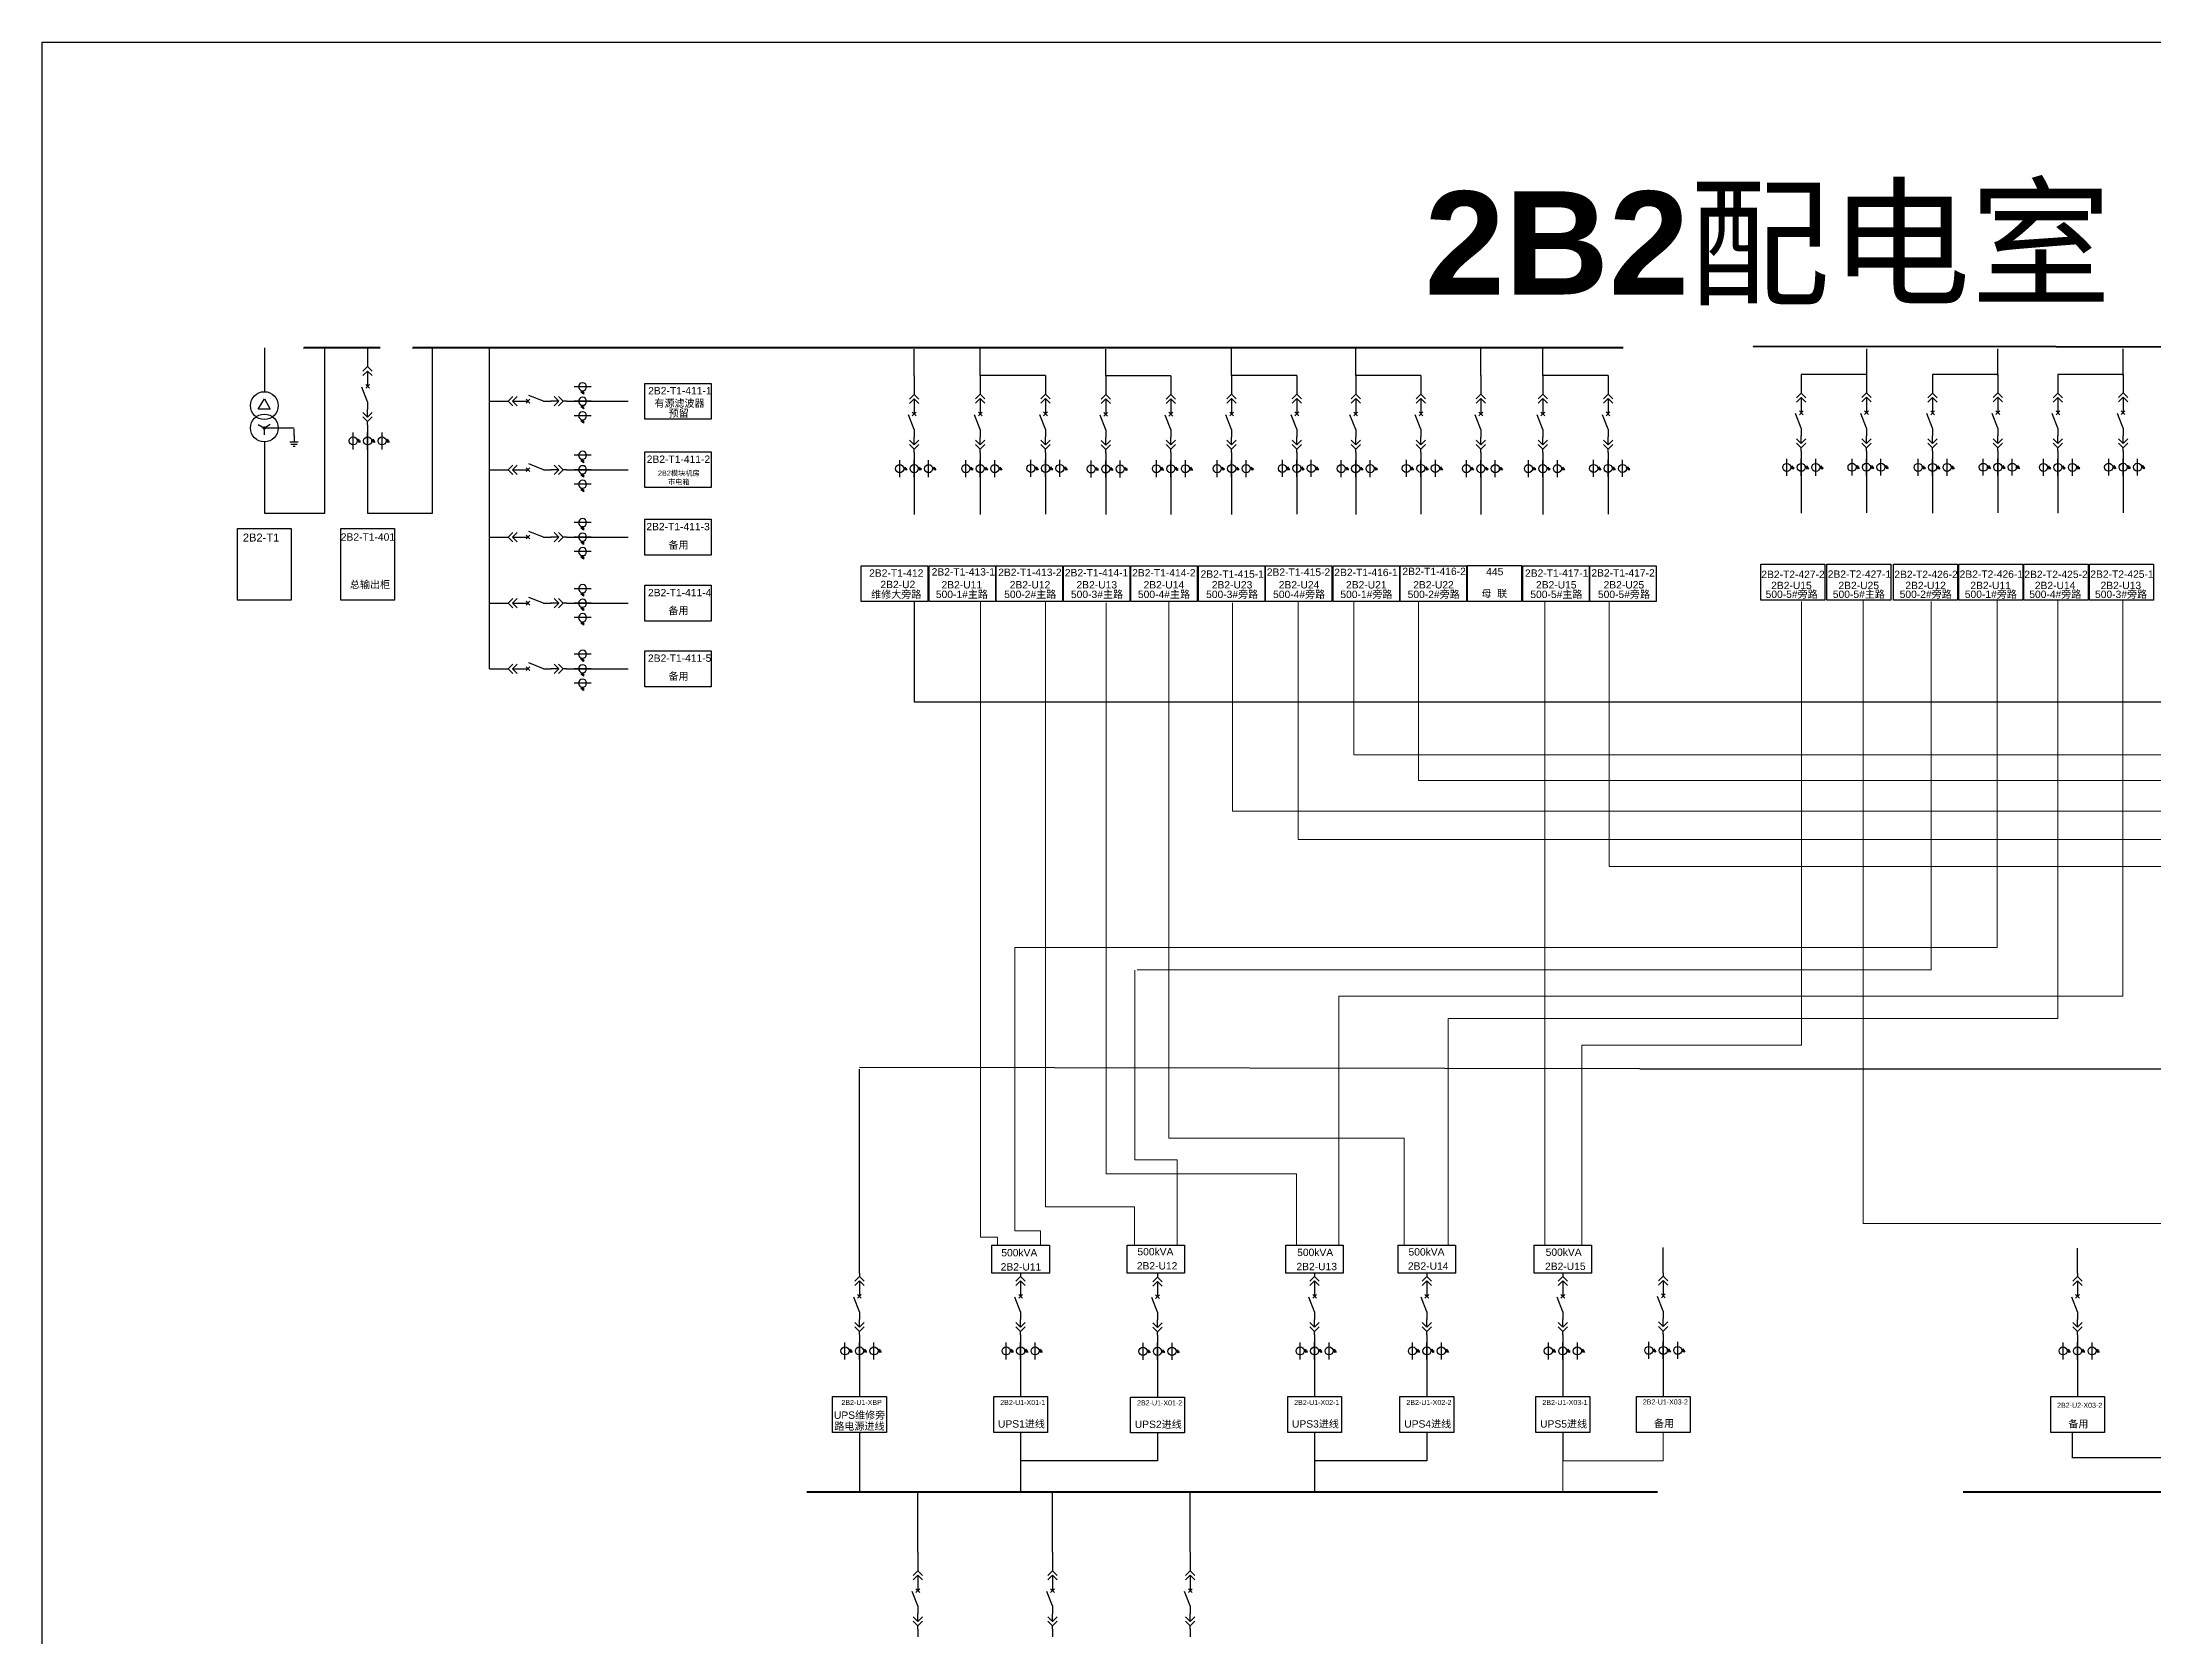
# Model space of a CAD drawing. Header units: millimetres. Extents: x 30 to 376, y 30 to 358.
# Drawn here: x 30.1 to 234.8, y 203.2 to 357.7 of the extents above; entities that cross this region are included whole.
import ezdxf
from ezdxf.enums import TextEntityAlignment as Align

# ---------------------------------------------------------------- set-up
doc = ezdxf.new("R2010")
doc.units = ezdxf.units.MM
doc.linetypes.add('CENTER', pattern=[2, 1.25, -0.25, 0.25, -0.25])
doc.linetypes.add('CONTINOUS', pattern=[0])
doc.styles.get("Standard").update_dxf_attribs({"font": 'arial.ttf'})

# ---------------------------------------------------------------- blocks, each defined once
blk = doc.blocks.new('DYDQAA05')
at = {"color": 0}
blk.add_lwpolyline([(0, 0), (0, -7)], dxfattribs=at)
blk = doc.blocks.new('DYDQAA03')
at = {"color": 0}
for points in [[(0, 0), (0, -1.5)], [(-2.12, -3.62), (0, -1.5)], [(-2.12, -5.62), (0, -3.5)], [(2.12, -3.62), (0, -1.5)], [(2.12, -5.62), (0, -3.5)], [(0, -3.5), (0, -7)]]:
    blk.add_lwpolyline(points, dxfattribs=at)
blk = doc.blocks.new('DYDQAA09')
at = {"color": 0}
blk.add_lwpolyline([(0, 0), (0, -3.5)], dxfattribs=at)
blk.add_lwpolyline([(0, 0), (0, -3.5)], dxfattribs=at)
blk.add_lwpolyline([(0, 0), (0, -3.5)], dxfattribs=at)
blk.add_lwpolyline([(0, 0), (0, -3.5)], dxfattribs=at)
blk.add_lwpolyline([(0, 0), (0, -3.5)], dxfattribs=at)
blk.add_lwpolyline([(0, 0), (0, -3.5)], dxfattribs=at)
blk.add_lwpolyline([(0, 0), (0, -3.5)], dxfattribs=at)
blk.add_lwpolyline([(0, 0), (0, -3.5)], dxfattribs=at)
blk.add_lwpolyline([(0, 0), (0, -3.5)], dxfattribs=at)
blk = doc.blocks.new('DYDQ0201')
at = {"color": 0}
for points in [[(0.86, -0.86), (-0.86, 0.86)], [(-0.86, -0.86), (0.86, 0.86)], [(0, -7), (-2.61, -0.37)]]:
    blk.add_lwpolyline(points, dxfattribs=at)
blk = doc.blocks.new('DYDQAA04')
at = {"color": 0}
for points in [[(0, -3.5), (0, 0)], [(-2.12, -1.38), (0, -3.5)], [(-2.12, -3.38), (0, -5.5)], [(2.12, -1.38), (0, -3.5)], [(2.12, -3.38), (0, -5.5)], [(0, -7), (0, -5.5)]]:
    blk.add_lwpolyline(points, dxfattribs=at)
blk = doc.blocks.new('A$C03DD39B5')
for p, q in [((417, 475), (283, 392)), ((417, 422), (283, 339)), ((350, 333), (350, 467))]:
    blk.add_line(p, q)
blk.add_lwpolyline([(700, 167), (0, 167)])
blk.add_circle((350, 167), 167)

msp = doc.modelspace()

# ---------------------------------------------------------------- linework, layer by layer
at = {"color": 0}
for p, q in [((51.65, 328.07, 12545.46), (51.65, 323.83, 7934.54)), ((57.51, 312.05, 7934.54), (57.51, 328.07, 9719.92)), ((51.06, 322.14, 7934.54), (51.65, 323.15, 7934.54)), ((51.06, 322.14, 7934.54), (51.65, 323.15, 7934.54)), ((52.23, 322.14, 7934.54), (51.06, 322.14, 7934.54)), ((51.65, 323.15, 7934.54), (52.23, 322.14, 7934.54)), ((51.06, 320.65, 7934.54), (51.65, 320.31, 7934.54)), ((51.64, 320.41, 7934.54), (51.55, 320.32, 7934.54)), ((51.68, 320.41, 7934.54), (51.55, 320.28, 7934.54)), ((51.7, 320.4, 7934.54), (51.56, 320.26, 7934.54)), ((51.61, 320.4, 7934.54), (51.56, 320.35, 7934.54)), ((51.72, 320.38, 7934.54), (51.58, 320.24, 7934.54)), ((51.73, 320.37, 7934.54), (51.59, 320.23, 7934.54)), ((51.75, 320.33, 7934.54), (51.63, 320.21, 7934.54)), ((52.23, 320.65, 7934.54), (51.65, 320.31, 7934.54)), ((51.75, 320.31, 7934.54), (51.65, 320.21, 7934.54)), ((51.65, 319.64, 7934.54), (51.65, 320.31, 7934.54)), ((54.54, 320.31, 7934.54), (51.65, 320.31, 7934.54)), ((51.65, 318.96, 7934.54), (51.65, 312.05, 7934.54)), ((54.13, 318.96, 7934.54), (54.94, 318.96, 7934.54)), ((54.23, 318.76, 7934.54), (54.84, 318.76, 7934.54)), ((54.43, 318.55, 7934.54), (54.64, 318.55, 7934.54)), ((51.65, 312.05, 7934.54), (57.51, 312.05, 7934.54))]:
    msp.add_line(p, q, dxfattribs=at)
for p, q in [((67.96, 312.05, 9719.92), (67.96, 328.07, 9719.92)), ((73.47, 296.98), (73.47, 328.07, 9719.92)), ((114.62, 325.38, 27689.88), (114.62, 327.96, 29073.16)), ((121.03, 325.39, 26998.24), (121.03, 327.97, 28381.52)), ((133.19, 325.36, 27689.88), (133.19, 327.94, 29073.16)), ((145.39, 325.39, 28384.25), (145.39, 327.97, 29767.53)), ((157.41, 325.39, 28384.25), (157.41, 327.97, 29767.53)), ((169.54, 325.39), (169.54, 327.97, 1383.28)), ((175.55, 325.39, -691.64), (175.55, 327.97, 691.64)), ((206.93, 325.41, 27689.88), (206.93, 327.99, 29073.16)), ((219.65, 325.41, 27689.88), (219.65, 327.99, 29073.16)), ((231.8, 325.41, 27689.88), (231.8, 327.99, 29073.16)), ((127.35, 325.39, 26998.24), (121.03, 325.39, 26998.24)), ((139.5, 325.36, 27689.88), (133.19, 325.36, 27689.88)), ((151.71, 325.39, 28384.25), (145.39, 325.39, 28384.25)), ((163.73, 325.39, 28384.25), (157.41, 325.39, 28384.25)), ((181.87, 325.39, -691.64), (175.55, 325.39, -691.64)), ((206.91, 325.51, 27689.88), (200.59, 325.51, 27689.88)), ((219.64, 325.51, 27689.88), (213.32, 325.51, 27689.88)), ((231.78, 325.51, 27689.88), (225.46, 325.51, 27689.88)), ((81.71, 322.91, 2201.21), (83.35, 322.91, 2201.21)), ((83.35, 322.91, 2201.21), (86.92, 322.91, 2201.21)), ((61.66, 319.83, 9719.92), (61.66, 318.19, 9719.92)), ((61.66, 318.19, 9719.92), (61.66, 312.05, 9719.92)), ((200.59, 317.27, 29891.09), (200.59, 315.63, 29891.09)), ((206.91, 317.29, 30582.73), (206.91, 315.65, 30582.73)), ((213.32, 317.27, 29891.09), (213.32, 315.63, 29891.09)), ((219.64, 317.29, 30582.73), (219.64, 315.65, 30582.73)), ((225.46, 317.27, 29891.09), (225.46, 315.63, 29891.09)), ((231.78, 317.29, 30582.73), (231.78, 315.65, 30582.73)), ((81.71, 316.27, 2201.21), (83.35, 316.27, 2201.21)), ((83.35, 316.27, 2201.21), (86.92, 316.27, 2201.21)), ((114.62, 317.15, 29891.09), (114.62, 315.51, 29891.09)), ((114.62, 315.51, 29891.09), (114.62, 311.94, 29891.09)), ((121.03, 317.15, 29199.46), (121.03, 315.51, 29199.46)), ((121.03, 315.51, 29199.46), (121.03, 311.94, 29199.46)), ((127.35, 317.16, 29891.09), (127.35, 315.52, 29891.09)), ((127.35, 315.52, 29891.09), (127.35, 311.96, 29891.09)), ((133.19, 317.12, 29891.09), (133.19, 315.48, 29891.09)), ((133.19, 315.48, 29891.09), (133.19, 311.92, 29891.09)), ((139.5, 317.14, 30582.73), (139.5, 315.5, 30582.73)), ((139.5, 315.5, 30582.73), (139.5, 311.93, 30582.73)), ((145.39, 317.15, 30585.46), (145.39, 315.51, 30585.46)), ((145.39, 315.51, 30585.46), (145.39, 311.94, 30585.46)), ((151.71, 317.16, 31277.1), (151.71, 315.52, 31277.1)), ((151.71, 315.52, 31277.1), (151.71, 311.96, 31277.1)), ((157.41, 317.15, 30585.46), (157.41, 315.51, 30585.46)), ((157.41, 315.51, 30585.46), (157.41, 311.94, 30585.46)), ((163.73, 317.16, 31277.1), (163.73, 315.52, 31277.1)), ((163.73, 315.52, 31277.1), (163.73, 311.96, 31277.1)), ((169.54, 317.15, 2201.21), (169.54, 315.51, 2201.21)), ((169.54, 315.51, 2201.21), (169.54, 311.94, 2201.21)), ((175.55, 317.15, 1509.58), (175.55, 315.51, 1509.58)), ((175.55, 315.51, 1509.58), (175.55, 311.94, 1509.58)), ((181.87, 317.16, 2201.21), (181.87, 315.52, 2201.21)), ((181.87, 315.52, 2201.21), (181.87, 311.96, 2201.21)), ((200.59, 315.63, 29891.09), (200.59, 312.06, 29891.09)), ((206.91, 315.65, 30582.73), (206.91, 312.08, 30582.73)), ((213.32, 315.63, 29891.09), (213.32, 312.06, 29891.09)), ((219.64, 315.65, 30582.73), (219.64, 312.08, 30582.73)), ((225.46, 315.63, 29891.09), (225.46, 312.06, 29891.09)), ((231.78, 315.65, 30582.73), (231.78, 312.08, 30582.73)), ((61.66, 312.05, 9719.92), (67.96, 312.05, 9719.92)), ((81.71, 309.74, 2201.21), (83.35, 309.74, 2201.21)), ((83.35, 309.74, 2201.21), (86.92, 309.74, 2201.21)), ((81.71, 303.33, 2201.21), (83.35, 303.33, 2201.21)), ((83.35, 303.33, 2201.21), (86.92, 303.33, 2201.21)), ((81.71, 296.98, 2201.21), (83.35, 296.98, 2201.21)), ((83.35, 296.98, 2201.21), (86.92, 296.98, 2201.21)), ((109.32, 231.64, 2201.21), (109.32, 230, 2201.21)), ((124.94, 231.64, 2201.21), (124.94, 230, 2201.21)), ((138.2, 231.6, 2201.21), (138.2, 229.96, 2201.21)), ((153.43, 231.64, 2201.21), (153.43, 230, 2201.21)), ((164.31, 231.64, 2201.21), (164.31, 230, 2201.21)), ((177.48, 231.64, 2201.21), (177.48, 230, 2201.21)), ((187.22, 231.68, 33819.64), (187.22, 230.04, 33819.64)), ((227.36, 231.64, 2201.21), (227.36, 230, 2201.21)), ((109.32, 230, 2201.21), (109.32, 226.44, 2201.21)), ((124.94, 230, 2201.21), (124.94, 226.44, 2201.21)), ((138.2, 229.96, 2201.21), (138.2, 226.39, 2201.21)), ((153.43, 230, 2201.21), (153.43, 226.44, 2201.21)), ((164.31, 230, 2201.21), (164.31, 226.44, 2201.21)), ((177.48, 230, 2201.21), (177.48, 226.44, 2201.21)), ((187.22, 230.04, 33819.64), (187.22, 226.48, 33819.64)), ((227.36, 230, 2201.21), (227.36, 226.44, 2201.21)), ((109.32, 222.96, 2201.21), (109.32, 217.24, 2201.21)), ((124.94, 222.96, -12358.18), (124.94, 217.19, -12358.18)), ((138.2, 222.91, 2201.21), (138.2, 220.22, 2201.21)), ((153.43, 222.96, 2201.21), (153.43, 217.24, 2201.21)), ((164.31, 222.96, 2201.21), (164.31, 220.22, 2201.21)), ((177.48, 222.96, 2201.21), (177.48, 220.22, 2201.21)), ((226.83, 222.96, 3175.52), (226.83, 220.5, 3175.52)), ((138.2, 220.22, 2201.21), (124.94, 220.22, 2201.21)), ((164.31, 220.22, 2201.21), (153.43, 220.22, 2201.21)), ((239.39, 220.49, 3175.52), (226.82, 220.49, 3175.52)), ((114.98, 211.35, -2169.71), (114.98, 217.19, -786.44)), ((128.03, 211.35, -2169.71), (128.03, 217.19, -786.44)), ((141.38, 211.35, -2169.71), (141.38, 217.19, -786.44))]:
    msp.add_line(p, q)
at = {"color": 0, "linetype": 'CENTER', "ltscale": 0.5}
msp.add_line((54.54, 319.57, 7934.54), (54.54, 320.31, 7934.54), dxfattribs=at)
at = {"lineweight": 20}
for p, q in [((114.62, 303.5, 29073.16), (114.62, 303.5, 29073.16)), ((187.22, 220.22, 2201.21), (187.22, 223, 34793.95)), ((177.48, 220.22, 2201.21), (177.48, 217.19, 17059.23)), ((177.48, 220.22, 2201.21), (187.22, 220.22, 2201.21))]:
    msp.add_line(p, q, dxfattribs=at)
at = {"color": 5, "lineweight": 30}
for p, q in [((114.62, 303.5, 29073.16), (114.62, 293.78)), ((114.62, 293.78), (302.88, 293.78)), ((184.96, 258.2), (109.32, 258.33)), ((109.32, 238.39), (109.32, 258.16)), ((184.96, 258.2), (263.21, 258.2))]:
    msp.add_line(p, q, dxfattribs=at)
at = {"color": 6, "lineweight": 20}
for p, q in [((121.04, 303.44), (121.04, 241.9)), ((127.36, 303.46), (127.36, 244.83)), ((133.23, 303.36), (133.23, 248.03)), ((139.31, 303.54), (139.31, 251.49)), ((175.75, 303.42), (175.75, 241.1)), ((206.59, 303.62), (206.59, 243.21)), ((139.31, 251.49), (162.12, 251.49)), ((162.12, 251.49), (162.12, 241.1)), ((133.23, 248.03), (151.67, 248.03)), ((151.67, 248.03), (151.67, 241.1)), ((127.36, 244.83), (135.97, 244.83)), ((135.97, 244.83), (135.97, 241.1)), ((121.04, 241.9), (122.71, 241.9)), ((122.71, 241.9), (122.71, 241.12)), ((206.59, 243.21), (237.01, 243.21))]:
    msp.add_line(p, q, dxfattribs=at)
at = {"color": 3, "lineweight": 20}
for p, q in [((145.47, 303.36), (145.47, 283.18)), ((151.85, 303.54), (151.85, 280.42)), ((157.22, 303.56), (157.22, 288.64)), ((163.51, 303.53), (163.51, 286.15)), ((181.98, 303.52), (181.98, 277.82)), ((157.22, 288.64), (294.17, 288.64)), ((163.51, 286.15), (281.71, 286.15)), ((145.47, 283.18), (267.85, 283.18)), ((151.85, 280.42), (254.04, 280.42)), ((181.98, 277.82), (241.25, 277.82))]:
    msp.add_line(p, q, dxfattribs=at)
at = {"color": 4, "lineweight": 20}
for p, q in [((200.6, 303.48), (200.6, 260.51)), ((213.19, 303.48), (213.19, 267.81)), ((219.56, 303.57), (219.56, 269.97)), ((225.45, 303.55), (225.45, 263.07)), ((231.74, 303.66), (231.74, 265.25)), ((219.56, 269.97), (124.37, 269.97)), ((124.37, 269.97), (124.37, 242.51)), ((136.02, 267.77), (136.02, 249.38)), ((136.25, 267.81), (213.2, 267.81)), ((231.74, 265.25), (155.79, 265.25)), ((155.79, 265.25), (155.79, 241.1)), ((225.45, 263.07), (166.38, 263.07)), ((166.38, 263.07), (166.38, 241.1)), ((200.6, 260.51), (179.32, 260.51)), ((179.32, 260.51), (179.32, 241.1)), ((136.02, 249.38), (140.1, 249.38)), ((140.11, 241.1), (140.11, 249.38)), ((124.37, 242.51), (126.88, 242.51)), ((126.88, 242.51), (126.88, 241.06))]:
    msp.add_line(p, q, dxfattribs=at)
at = {"color": 3}
for p, q in [((187.19, 240.87, 32905.32), (187.19, 238.43, 32905.32)), ((227.34, 240.83, 1286.89), (227.34, 238.39, 1286.89))]:
    msp.add_line(p, q, dxfattribs=at)
at = {"color": 1, "lineweight": 40}
for p, q in [((104.22, 217.19, 13571.13), (186.67, 217.19, 13571.13)), ((216.28, 217.19, 22159.17), (307.87, 217.19, 22159.17))]:
    msp.add_line(p, q, dxfattribs=at)
at = {"color": 1, "lineweight": 30, "ltscale": 0.002916}
msp.add_lwpolyline([(30.13, 357.7), (376.2, 357.7), (376.2, 29.79), (30.13, 29.79)], close=True, dxfattribs=at)
at = {"color": 1, "lineweight": 40, "ltscale": 100}
for points, elevation in [([(62.86, 328.07), (55.49, 328.07), (55.49, 328.07)], 9719.92), ([(183.34, 328.07), (66.03, 328.07), (66.03, 328.07)], 9719.92), ([(313.26, 328.07), (195.97, 328.21), (195.97, 328.21)], 8901.98)]:
    msp.add_lwpolyline(points, dxfattribs=dict(at, elevation=elevation))
for points, elevation in [([(88.52, 324.64), (94.96, 324.64), (94.96, 321.17), (88.52, 321.17)], 2201.21), ([(88.52, 318), (94.96, 318), (94.96, 314.53), (88.52, 314.53)], 2201.21), ([(88.52, 311.47), (94.96, 311.47), (94.96, 308), (88.52, 308)], 2201.21), ([(49.04, 310.56), (54.25, 310.56), (54.25, 303.61), (49.04, 303.61)], 12486.12), ([(59.06, 310.56), (64.27, 310.56), (64.27, 303.61), (59.06, 303.61)], 8901.98), ([(109.5, 306.96), (115.94, 306.96), (115.94, 303.49), (109.5, 303.49)], 2201.21), ([(116.07, 306.96), (122.51, 306.96), (122.51, 303.49), (116.07, 303.49)], 2201.21), ([(122.57, 306.96), (129.01, 306.96), (129.01, 303.49), (122.57, 303.49)], 2201.21), ([(129.08, 306.96), (135.52, 306.96), (135.52, 303.49), (129.08, 303.49)], 2201.21), ([(135.61, 306.96), (142.05, 306.96), (142.05, 303.49), (135.61, 303.49)], 2201.21), ([(142.17, 306.96), (148.6, 306.96), (148.6, 303.49), (142.17, 303.49)], 2201.21), ([(148.67, 306.96), (155.1, 306.96), (155.1, 303.49), (148.67, 303.49)], 2201.21), ([(155.22, 306.96), (161.66, 306.96), (161.66, 303.49), (155.22, 303.49)], 2201.21), ([(161.72, 306.96), (168.16, 306.96), (168.16, 303.49), (161.72, 303.49)], 2201.21), ([(168.26, 306.98), (173.47, 306.98), (173.47, 303.5), (168.26, 303.5)], 1383.28), ([(173.62, 306.96), (180.05, 306.96), (180.05, 303.49), (173.62, 303.49)], 2201.21), ([(180.11, 306.96), (186.54, 306.96), (186.54, 303.49), (180.11, 303.49)], 2201.21), ([(196.66, 307.1), (202.86, 307.1), (202.86, 303.62), (196.66, 303.62)], 29073.16), ([(203.07, 307.1), (209.28, 307.1), (209.28, 303.62), (203.07, 303.62)], 29073.16), ([(209.53, 307.1), (215.74, 307.1), (215.74, 303.62), (209.53, 303.62)], 29073.16), ([(215.85, 307.1), (222.06, 307.1), (222.06, 303.62), (215.85, 303.62)], 29073.16), ([(222.17, 307.1), (228.38, 307.1), (228.38, 303.62), (222.17, 303.62)], 29073.16), ([(228.52, 307.1), (234.73, 307.1), (234.73, 303.62), (228.52, 303.62)], 29073.16), ([(88.52, 305.07), (94.96, 305.07), (94.96, 301.59), (88.52, 301.59)], 2201.21), ([(88.52, 298.72), (94.96, 298.72), (94.96, 295.24), (88.52, 295.24)], 2201.21), ([(106.72, 226.44), (111.93, 226.44), (111.93, 222.96), (106.72, 222.96)], 2201.21), ([(122.34, 226.44), (127.55, 226.44), (127.55, 222.96), (122.34, 222.96)], -12358.18), ([(135.6, 226.39), (140.81, 226.39), (140.81, 222.91), (135.6, 222.91)], 2201.21), ([(150.82, 226.44), (156.03, 226.44), (156.03, 222.96), (150.82, 222.96)], 2201.21), ([(161.7, 226.44), (166.91, 226.44), (166.91, 222.96), (161.7, 222.96)], 2201.21), ([(174.88, 226.44), (180.09, 226.44), (180.09, 222.96), (174.88, 222.96)], 2201.21), ([(184.61, 226.44), (189.82, 226.44), (189.82, 222.96), (184.61, 222.96)], 2201.21), ([(224.76, 226.44), (229.97, 226.44), (229.97, 222.96), (224.76, 222.96)], 3175.52)]:
    msp.add_lwpolyline(points, close=True, dxfattribs=dict(elevation=elevation))
at = {"color": 0, "elevation": 7934.54}
msp.add_lwpolyline([(54.54, 319.57), (54.54, 318.96)], dxfattribs=at)
for points in [[(122.16, 241.1), (127.73, 241.1), (127.73, 238.39), (122.16, 238.39)], [(135.26, 241.1), (140.83, 241.1), (140.83, 238.39), (135.26, 238.39)], [(150.64, 241.1), (156.21, 241.1), (156.21, 238.39), (150.64, 238.39)], [(161.52, 241.1), (167.09, 241.1), (167.09, 238.39), (161.52, 238.39)], [(174.7, 241.1), (180.27, 241.1), (180.27, 238.39), (174.7, 238.39)]]:
    msp.add_lwpolyline(points, close=True)
at = {"color": 0, "linetype": 'CONTINOUS'}
for centre in [(51.65, 322.48, 7934.54), (51.65, 320.31, 7934.54)]:
    msp.add_circle(centre, 1.35, dxfattribs=at)
at = {"color": 0}
msp.add_circle((51.65, 320.31, 7934.54), 0.101, dxfattribs=at)

# ---------------------------------------------------------------- block references
at = {"xscale": 0.2128954749704126, "yscale": 0.2128954749704126, "zscale": 0.2128954749704126}
for name, p in [('DYDQAA05', (61.66, 328.07, 7518.71)), ('DYDQAA03', (61.66, 326.58, 7518.71)), ('DYDQAA05', (114.62, 325.38, 27689.88)), ('DYDQAA05', (121.03, 325.39, 26998.24)), ('DYDQAA05', (127.35, 325.39, 27689.88)), ('DYDQAA05', (133.19, 325.36, 27689.88)), ('DYDQAA05', (139.5, 325.36, 28381.52)), ('DYDQAA05', (145.39, 325.39, 28384.25)), ('DYDQAA05', (151.71, 325.39, 29075.89)), ('DYDQAA05', (157.41, 325.39, 28384.25)), ('DYDQAA05', (163.73, 325.39, 29075.89)), ('DYDQAA05', (169.54, 325.39)), ('DYDQAA05', (175.55, 325.39, -691.64)), ('DYDQAA05', (181.87, 325.39)), ('DYDQAA05', (200.59, 325.51, 27689.88)), ('DYDQAA05', (206.91, 325.51, 28381.52)), ('DYDQAA05', (213.32, 325.51, 27689.88)), ('DYDQAA05', (219.64, 325.51, 28381.52)), ('DYDQAA05', (225.46, 325.51, 27689.88)), ('DYDQAA05', (231.78, 325.51, 28381.52)), ('DYDQ0201', (61.66, 324.35, 7518.71)), ('DYDQAA09', (61.66, 325.09, 7518.71)), ('DYDQAA03', (114.62, 323.89, 27689.88)), ('DYDQAA03', (121.03, 323.9, 26998.24)), ('DYDQAA03', (127.35, 323.91, 27689.88)), ('DYDQAA03', (133.19, 323.87, 27689.88)), ('DYDQAA03', (139.5, 323.89, 28381.52)), ('DYDQAA03', (145.39, 323.9, 28384.25)), ('DYDQAA03', (151.71, 323.91, 29075.89)), ('DYDQAA03', (157.41, 323.9, 28384.25)), ('DYDQAA03', (163.73, 323.91, 29075.89)), ('DYDQAA03', (169.54, 323.9)), ('DYDQAA03', (175.55, 323.9, -691.64)), ('DYDQAA03', (181.87, 323.91)), ('DYDQAA03', (200.59, 324.02, 27689.88)), ('DYDQAA03', (206.91, 324.03, 28381.52)), ('DYDQAA03', (213.32, 324.02, 27689.88)), ('DYDQAA03', (219.64, 324.03, 28381.52)), ('DYDQAA03', (225.46, 324.02, 27689.88)), ('DYDQAA03', (231.78, 324.03, 28381.52)), ('DYDQAA04', (61.66, 322.11, 7518.71)), ('DYDQAA09', (61.66, 322.86, 7518.71)), ('DYDQ0201', (114.62, 321.66, 27689.88)), ('DYDQAA09', (114.62, 322.4, 27689.88)), ('DYDQ0201', (121.03, 321.66, 26998.24)), ('DYDQAA09', (121.03, 322.41, 26998.24)), ('DYDQ0201', (127.35, 321.68, 27689.88)), ('DYDQAA09', (127.35, 322.42, 27689.88)), ('DYDQ0201', (133.19, 321.64, 27689.88)), ('DYDQAA09', (133.19, 322.38, 27689.88)), ('DYDQ0201', (139.5, 321.65, 28381.52)), ('DYDQAA09', (139.5, 322.4, 28381.52)), ('DYDQ0201', (145.39, 321.66, 28384.25)), ('DYDQAA09', (145.39, 322.41, 28384.25)), ('DYDQ0201', (151.71, 321.68, 29075.89)), ('DYDQAA09', (151.71, 322.42, 29075.89)), ('DYDQ0201', (157.41, 321.66, 28384.25)), ('DYDQAA09', (157.41, 322.41, 28384.25)), ('DYDQ0201', (163.73, 321.68, 29075.89)), ('DYDQAA09', (163.73, 322.42, 29075.89)), ('DYDQ0201', (169.54, 321.66)), ('DYDQAA09', (169.54, 322.41)), ('DYDQ0201', (175.55, 321.66, -691.64)), ('DYDQAA09', (175.55, 322.41, -691.64)), ('DYDQ0201', (181.87, 321.68)), ('DYDQAA09', (181.87, 322.42)), ('DYDQ0201', (200.59, 321.78, 27689.88)), ('DYDQAA09', (200.59, 322.53, 27689.88)), ('DYDQ0201', (206.91, 321.8, 28381.52)), ('DYDQAA09', (206.91, 322.54, 28381.52)), ('DYDQ0201', (213.32, 321.78, 27689.88)), ('DYDQAA09', (213.32, 322.53, 27689.88)), ('DYDQ0201', (219.64, 321.8, 28381.52)), ('DYDQAA09', (219.64, 322.54, 28381.52)), ('DYDQ0201', (225.46, 321.78, 27689.88)), ('DYDQAA09', (225.46, 322.53, 27689.88)), ('DYDQ0201', (231.78, 321.8, 28381.52)), ('DYDQAA09', (231.78, 322.54, 28381.52)), ('DYDQAA09', (61.66, 320.62, 7518.71)), ('DYDQAA04', (114.62, 319.42, 27689.88)), ('DYDQAA09', (114.62, 320.17, 27689.88)), ('DYDQAA04', (121.03, 319.43, 26998.24)), ('DYDQAA09', (121.03, 320.17, 26998.24)), ('DYDQAA04', (127.35, 319.44, 27689.88)), ('DYDQAA09', (127.35, 320.19, 27689.88)), ('DYDQAA04', (133.19, 319.4, 27689.88)), ('DYDQAA09', (133.19, 320.14, 27689.88)), ('DYDQAA04', (139.5, 319.42, 28381.52)), ('DYDQAA09', (139.5, 320.16, 28381.52)), ('DYDQAA04', (145.39, 319.43, 28384.25)), ('DYDQAA09', (145.39, 320.17, 28384.25)), ('DYDQAA04', (151.71, 319.44, 29075.89)), ('DYDQAA09', (151.71, 320.19, 29075.89)), ('DYDQAA04', (157.41, 319.43, 28384.25)), ('DYDQAA09', (157.41, 320.17, 28384.25)), ('DYDQAA04', (163.73, 319.44, 29075.89)), ('DYDQAA09', (163.73, 320.19, 29075.89)), ('DYDQAA04', (169.54, 319.43)), ('DYDQAA09', (169.54, 320.17)), ('DYDQAA04', (175.55, 319.43, -691.64)), ('DYDQAA09', (175.55, 320.17, -691.64)), ('DYDQAA04', (181.87, 319.44)), ('DYDQAA09', (181.87, 320.19)), ('DYDQAA04', (200.59, 319.55, 27689.88)), ('DYDQAA09', (200.59, 320.29, 27689.88)), ('DYDQAA04', (206.91, 319.56, 28381.52)), ('DYDQAA09', (206.91, 320.31, 28381.52)), ('DYDQAA04', (213.32, 319.55, 27689.88)), ('DYDQAA09', (213.32, 320.29, 27689.88)), ('DYDQAA04', (219.64, 319.56, 28381.52)), ('DYDQAA09', (219.64, 320.31, 28381.52)), ('DYDQAA04', (225.46, 319.55, 27689.88)), ('DYDQAA09', (225.46, 320.29, 27689.88)), ('DYDQAA04', (231.78, 319.56, 28381.52)), ('DYDQAA09', (231.78, 320.31, 28381.52)), ('DYDQAA09', (114.62, 317.93, 27689.88)), ('DYDQAA09', (121.03, 317.94, 26998.24)), ('DYDQAA09', (127.35, 317.95, 27689.88)), ('DYDQAA09', (133.19, 317.91, 27689.88)), ('DYDQAA09', (139.5, 317.93, 28381.52)), ('DYDQAA09', (145.39, 317.94, 28384.25)), ('DYDQAA09', (151.71, 317.95, 29075.89)), ('DYDQAA09', (157.41, 317.94, 28384.25)), ('DYDQAA09', (163.73, 317.95, 29075.89)), ('DYDQAA09', (169.54, 317.94)), ('DYDQAA09', (175.55, 317.94, -691.64)), ('DYDQAA09', (181.87, 317.95)), ('DYDQAA09', (200.59, 318.06, 27689.88)), ('DYDQAA09', (206.91, 318.07, 28381.52)), ('DYDQAA09', (213.32, 318.06, 27689.88)), ('DYDQAA09', (219.64, 318.07, 28381.52)), ('DYDQAA09', (225.46, 318.06, 27689.88)), ('DYDQAA09', (231.78, 318.07, 28381.52)), ('DYDQAA03', (109.32, 238.39)), ('DYDQAA03', (124.94, 238.39)), ('DYDQAA03', (138.2, 238.34)), ('DYDQAA03', (153.43, 238.39)), ('DYDQAA03', (164.31, 238.39)), ('DYDQAA03', (177.48, 238.39)), ('DYDQAA03', (187.22, 238.43, 31618.43)), ('DYDQAA03', (227.36, 238.39)), ('DYDQ0201', (109.32, 236.15)), ('DYDQAA09', (109.32, 236.9)), ('DYDQ0201', (124.94, 236.15)), ('DYDQAA09', (124.94, 236.9)), ('DYDQ0201', (138.2, 236.11)), ('DYDQAA09', (138.2, 236.85)), ('DYDQ0201', (153.43, 236.15)), ('DYDQAA09', (153.43, 236.9)), ('DYDQ0201', (164.31, 236.15)), ('DYDQAA09', (164.31, 236.9)), ('DYDQ0201', (177.48, 236.15)), ('DYDQAA09', (177.48, 236.9)), ('DYDQ0201', (187.22, 236.2, 31618.43)), ('DYDQAA09', (187.22, 236.94, 31618.43)), ('DYDQ0201', (227.36, 236.15)), ('DYDQAA09', (227.36, 236.9)), ('DYDQAA04', (109.32, 233.92)), ('DYDQAA09', (109.32, 234.66)), ('DYDQAA04', (124.94, 233.92)), ('DYDQAA09', (124.94, 234.66)), ('DYDQAA04', (138.2, 233.87)), ('DYDQAA09', (138.2, 234.62)), ('DYDQAA04', (153.43, 233.92)), ('DYDQAA09', (153.43, 234.66)), ('DYDQAA04', (164.31, 233.92)), ('DYDQAA09', (164.31, 234.66)), ('DYDQAA04', (177.48, 233.92)), ('DYDQAA09', (177.48, 234.66)), ('DYDQAA04', (187.22, 233.96, 31618.43)), ('DYDQAA09', (187.22, 234.71, 31618.43)), ('DYDQAA04', (227.36, 233.92)), ('DYDQAA09', (227.36, 234.66)), ('DYDQAA09', (109.32, 232.43)), ('DYDQAA09', (124.94, 232.43)), ('DYDQAA09', (138.2, 232.38)), ('DYDQAA09', (153.43, 232.43)), ('DYDQAA09', (164.31, 232.43)), ('DYDQAA09', (177.48, 232.43)), ('DYDQAA09', (187.22, 232.47, 31618.43)), ('DYDQAA09', (227.36, 232.43)), ('DYDQAA05', (114.98, 211.35, -2169.71)), ('DYDQAA05', (128.03, 211.35, -2169.71)), ('DYDQAA05', (141.38, 211.35, -2169.71)), ('DYDQAA03', (114.98, 209.86, -2169.71)), ('DYDQAA03', (128.03, 209.86, -2169.71)), ('DYDQAA03', (141.38, 209.86, -2169.71)), ('DYDQ0201', (114.98, 207.63, -2169.71)), ('DYDQAA09', (114.98, 208.37, -2169.71)), ('DYDQ0201', (128.03, 207.63, -2169.71)), ('DYDQAA09', (128.03, 208.37, -2169.71)), ('DYDQ0201', (141.38, 207.63, -2169.71)), ('DYDQAA09', (141.38, 208.37, -2169.71)), ('DYDQAA04', (114.98, 205.39, -2169.71)), ('DYDQAA09', (114.98, 206.14, -2169.71)), ('DYDQAA04', (128.03, 205.39, -2169.71)), ('DYDQAA09', (128.03, 206.14, -2169.71)), ('DYDQAA04', (141.38, 205.39, -2169.71)), ('DYDQAA09', (141.38, 206.14, -2169.71)), ('DYDQAA09', (114.98, 203.9, -2169.71)), ('DYDQAA09', (128.03, 203.9, -2169.71)), ('DYDQAA09', (141.38, 203.9, -2169.71))]:
    msp.add_blockref(name, p, dxfattribs=at)
at = {"xscale": -0.2128954749704126, "yscale": 0.2128954749704126, "zscale": 0.2128954749704126, "rotation": 90}
for name, p in [('DYDQAA03', (74.96, 322.91)), ('DYDQ0201', (77.2, 322.91)), ('DYDQAA04', (79.43, 322.91)), ('DYDQAA05', (73.47, 322.91)), ('DYDQAA09', (76.45, 322.91)), ('DYDQAA09', (78.69, 322.91)), ('DYDQAA09', (80.93, 322.91)), ('DYDQAA05', (73.47, 316.27)), ('DYDQAA03', (74.96, 316.27)), ('DYDQAA09', (76.45, 316.27)), ('DYDQ0201', (77.2, 316.27)), ('DYDQAA09', (78.69, 316.27)), ('DYDQAA04', (79.43, 316.27)), ('DYDQAA09', (80.93, 316.27)), ('DYDQAA05', (73.47, 309.74)), ('DYDQAA03', (74.96, 309.74)), ('DYDQAA09', (76.45, 309.74)), ('DYDQ0201', (77.2, 309.74)), ('DYDQAA09', (78.69, 309.74)), ('DYDQAA04', (79.43, 309.74)), ('DYDQAA09', (80.93, 309.74)), ('DYDQAA05', (73.47, 303.33)), ('DYDQAA03', (74.96, 303.33)), ('DYDQAA09', (76.45, 303.33)), ('DYDQ0201', (77.2, 303.33)), ('DYDQAA09', (78.69, 303.33)), ('DYDQAA04', (79.43, 303.33)), ('DYDQAA09', (80.93, 303.33)), ('DYDQAA05', (73.47, 296.98)), ('DYDQAA03', (74.96, 296.98)), ('DYDQAA09', (76.45, 296.98)), ('DYDQ0201', (77.2, 296.98)), ('DYDQAA09', (78.69, 296.98)), ('DYDQAA04', (79.43, 296.98)), ('DYDQAA09', (80.93, 296.98))]:
    msp.add_blockref(name, p, dxfattribs=at)
at = {"linetype": 'Continuous', "yscale": 0.002338875, "zscale": 0.002338875}
for p, xscale, rotation in [((81.67, 324.7, 2201.21), -0.002338875, 180), ((81.67, 323.29, 2201.21), -0.002338875, 180), ((81.67, 321.89, 2201.21), -0.002338875, 180), ((59.87, 319.88, 9719.92), 0.002338875, 270), ((61.27, 319.88, 9719.92), 0.002338875, 270), ((62.67, 319.88, 9719.92), 0.002338875, 270), ((81.67, 318.06, 2201.21), -0.002338875, 180), ((112.83, 317.19, 29891.09), 0.002338875, 270), ((114.23, 317.19, 29891.09), 0.002338875, 270), ((115.63, 317.19, 29891.09), 0.002338875, 270), ((119.24, 317.19, 29199.46), 0.002338875, 270), ((120.64, 317.19, 29199.46), 0.002338875, 270), ((122.04, 317.19, 29199.46), 0.002338875, 270), ((125.55, 317.21, 29891.09), 0.002338875, 270), ((126.96, 317.21, 29891.09), 0.002338875, 270), ((128.36, 317.21, 29891.09), 0.002338875, 270), ((137.71, 317.18, 30582.73), 0.002338875, 270), ((139.11, 317.18, 30582.73), 0.002338875, 270), ((140.52, 317.18, 30582.73), 0.002338875, 270), ((143.6, 317.19, 30585.46), 0.002338875, 270), ((145, 317.19, 30585.46), 0.002338875, 270), ((146.41, 317.19, 30585.46), 0.002338875, 270), ((149.92, 317.21, 31277.1), 0.002338875, 270), ((151.32, 317.21, 31277.1), 0.002338875, 270), ((152.72, 317.21, 31277.1), 0.002338875, 270), ((155.62, 317.19, 30585.46), 0.002338875, 270), ((157.02, 317.19, 30585.46), 0.002338875, 270), ((158.42, 317.19, 30585.46), 0.002338875, 270), ((161.93, 317.21, 31277.1), 0.002338875, 270), ((163.34, 317.21, 31277.1), 0.002338875, 270), ((164.74, 317.21, 31277.1), 0.002338875, 270), ((167.75, 317.19, 2201.21), 0.002338875, 270), ((169.15, 317.19, 2201.21), 0.002338875, 270), ((170.55, 317.19, 2201.21), 0.002338875, 270), ((173.76, 317.19, 1509.58), 0.002338875, 270), ((175.16, 317.19, 1509.58), 0.002338875, 270), ((176.57, 317.19, 1509.58), 0.002338875, 270), ((180.08, 317.21, 2201.21), 0.002338875, 270), ((181.48, 317.21, 2201.21), 0.002338875, 270), ((182.88, 317.21, 2201.21), 0.002338875, 270), ((198.8, 317.31, 29891.09), 0.002338875, 270), ((200.2, 317.31, 29891.09), 0.002338875, 270), ((201.61, 317.31, 29891.09), 0.002338875, 270), ((205.12, 317.33, 30582.73), 0.002338875, 270), ((206.52, 317.33, 30582.73), 0.002338875, 270), ((207.92, 317.33, 30582.73), 0.002338875, 270), ((211.53, 317.31, 29891.09), 0.002338875, 270), ((212.93, 317.31, 29891.09), 0.002338875, 270), ((214.33, 317.31, 29891.09), 0.002338875, 270), ((217.84, 317.33, 30582.73), 0.002338875, 270), ((219.25, 317.33, 30582.73), 0.002338875, 270), ((220.65, 317.33, 30582.73), 0.002338875, 270), ((223.67, 317.31, 29891.09), 0.002338875, 270), ((225.07, 317.31, 29891.09), 0.002338875, 270), ((226.48, 317.31, 29891.09), 0.002338875, 270), ((229.99, 317.33, 30582.73), 0.002338875, 270), ((231.39, 317.33, 30582.73), 0.002338875, 270), ((232.79, 317.33, 30582.73), 0.002338875, 270), ((81.67, 316.66, 2201.21), -0.002338875, 180), ((81.67, 315.25, 2201.21), -0.002338875, 180), ((131.39, 317.16, 29891.09), 0.002338875, 270), ((132.8, 317.16, 29891.09), 0.002338875, 270), ((134.2, 317.16, 29891.09), 0.002338875, 270), ((81.67, 311.53, 2201.21), -0.002338875, 180), ((81.67, 310.13, 2201.21), -0.002338875, 180), ((81.67, 308.72, 2201.21), -0.002338875, 180), ((81.67, 305.13, 2201.21), -0.002338875, 180), ((81.67, 303.72, 2201.21), -0.002338875, 180), ((81.67, 302.32, 2201.21), -0.002338875, 180), ((81.67, 298.78, 2201.21), -0.002338875, 180), ((81.67, 297.37, 2201.21), -0.002338875, 180), ((81.67, 295.97, 2201.21), -0.002338875, 180), ((107.53, 231.68, 2201.21), 0.002338875, 270), ((108.93, 231.68, 2201.21), 0.002338875, 270), ((110.34, 231.68, 2201.21), 0.002338875, 270), ((123.15, 231.68, 2201.21), 0.002338875, 270), ((124.55, 231.68, 2201.21), 0.002338875, 270), ((125.95, 231.68, 2201.21), 0.002338875, 270), ((136.41, 231.64, 2201.21), 0.002338875, 270), ((137.81, 231.64, 2201.21), 0.002338875, 270), ((139.22, 231.64, 2201.21), 0.002338875, 270), ((151.64, 231.68, 2201.21), 0.002338875, 270), ((153.04, 231.68, 2201.21), 0.002338875, 270), ((154.44, 231.68, 2201.21), 0.002338875, 270), ((162.52, 231.68, 2201.21), 0.002338875, 270), ((163.92, 231.68, 2201.21), 0.002338875, 270), ((165.32, 231.68, 2201.21), 0.002338875, 270), ((175.69, 231.68, 2201.21), 0.002338875, 270), ((177.09, 231.68, 2201.21), 0.002338875, 270), ((178.5, 231.68, 2201.21), 0.002338875, 270), ((185.42, 231.73, 33819.64), 0.002338875, 270), ((186.83, 231.73, 33819.64), 0.002338875, 270), ((188.23, 231.73, 33819.64), 0.002338875, 270), ((225.57, 231.68, 2201.21), 0.002338875, 270), ((226.97, 231.68, 2201.21), 0.002338875, 270), ((228.38, 231.68, 2201.21), 0.002338875, 270)]:
    msp.add_blockref('A$C03DD39B5', p, dxfattribs=dict(at, xscale=xscale, rotation=rotation))

# ---------------------------------------------------------------- texts
at = {"lineweight": 0}
for s, height, p in [('2B2-T1-411-1', 0.7128, (91.92, 323.57, 817.94)), ('有源滤波器', 0.713, (91.88, 322.35, 1196.74)), ('预留', 0.713, (91.81, 321.39, 1323.04)), ('2B2-T1-411-2', 0.7128, (91.78, 316.93, 817.94)), ('2B2-T1-411-3', 0.7128, (91.74, 310.4, 817.94)), ('2B2-T1-401', 0.713, (61.69, 309.39, 7518.71)), ('备用', 0.713, (91.79, 308.61, 817.94)), ('总输出柜', 0.713, (61.89, 304.78, 7518.71)), ('2B2-T1-412', 0.713, (112.89, 305.9, 27689.88)), ('2B2-U2', 0.713, (113.04, 304.79, 8336.65)), ('2B2-T1-413-1', 0.7128, (119.39, 306.01, 26998.24)), ('2B2-U11', 0.713, (119.24, 304.76, 30330.13)), ('2B2-T1-413-2', 0.7128, (125.84, 305.97, 27689.88)), ('2B2-U12', 0.713, (125.85, 304.76, 30330.13)), ('2B2-T1-414-1', 0.7128, (132.3, 305.93, 27689.88)), ('2B2-U13', 0.713, (132.32, 304.76, 30330.13)), ('2B2-T1-414-2', 0.7128, (138.82, 305.92, 28381.52)), ('2B2-U14', 0.713, (138.82, 304.76, 30330.13)), ('2B2-T1-415-1', 0.7128, (145.45, 305.8, 28384.25)), ('2B2-U23', 0.713, (145.43, 304.76, 30330.13)), ('2B2-T1-415-2', 0.7128, (151.87, 305.99, 29075.89)), ('2B2-U24', 0.713, (151.92, 304.76, 30330.13)), ('2B2-T1-416-1', 0.7128, (158.41, 305.96, 28384.25)), ('2B2-U21', 0.713, (158.44, 304.76, 30330.13)), ('2B2-T1-416-2', 0.7128, (165.01, 306.06, 29075.89)), ('2B2-U22', 0.713, (164.95, 304.76, 30330.13)), ('445', 0.713, (170.89, 306.04)), ('2B2-T1-417-1', 0.7128, (176.89, 305.89, -691.64)), ('2B2-U15', 0.713, (176.85, 304.76, 30330.13)), ('2B2-T1-417-2', 0.7128, (183.32, 305.91)), ('2B2-U25', 0.713, (183.4, 304.76, 30330.13)), ('2B2-T2-427-2', 0.7128, (199.79, 305.77, 27689.88)), ('2B2-U15', 0.713, (199.64, 304.7, 30330.13)), ('2B2-T2-427-1', 0.7128, (206.23, 305.79, 28381.52)), ('2B2-U25', 0.713, (206.16, 304.7, 30330.13)), ('2B2-T2-426-2', 0.7128, (212.68, 305.77, 27689.88)), ('2B2-U12', 0.713, (212.64, 304.7, 30330.13)), ('2B2-T2-426-1', 0.7128, (219.01, 305.79, 28381.52)), ('2B2-U11', 0.713, (218.94, 304.7, 30330.13)), ('2B2-T2-425-2', 0.7128, (225.28, 305.77, 27689.88)), ('2B2-U14', 0.713, (225.19, 304.7, 30330.13)), ('2B2-T2-425-1', 0.7128, (231.67, 305.79, 28381.52)), ('2B2-U13', 0.713, (231.56, 304.7, 30330.13)), ('2B2-T1-411-4', 0.7128, (91.9, 304, 817.94)), ('备用', 0.713, (91.78, 302.25, 817.94)), ('维修大旁路', 0.713, (112.89, 303.83, 8336.65)), ('500-1#主路', 0.713, (119.25, 303.83, 29355.82)), ('500-2#主路', 0.713, (125.87, 303.83, 29355.82)), ('500-3#主路', 0.713, (132.34, 303.83, 29355.82)), ('500-4#主路', 0.713, (138.83, 303.83, 29355.82)), ('500-3#旁路', 0.713, (145.44, 303.83, 29355.82)), ('500-4#旁路', 0.713, (151.93, 303.83, 29355.82)), ('500-1#旁路', 0.713, (158.45, 303.83, 29355.82)), ('500-2#旁路', 0.713, (164.97, 303.83, 29355.82)), ('母  联', 0.713, (170.84, 303.9, -20171.17)), ('500-5#主路', 0.713, (176.86, 303.83, 29355.82)), ('500-5#旁路', 0.713, (183.41, 303.83, 29355.82)), ('500-5#旁路', 0.713, (199.66, 303.84, 29355.82)), ('500-5#主路', 0.713, (206.17, 303.84, 29355.82)), ('500-2#旁路', 0.713, (212.65, 303.84, 29355.82)), ('500-1#旁路', 0.713, (218.96, 303.84, 29355.82)), ('500-4#旁路', 0.713, (225.21, 303.84, 29355.82)), ('500-3#旁路', 0.713, (231.58, 303.84, 29355.82)), ('2B2-T1-411-5', 0.7128, (91.9, 297.65, 817.94)), ('备用', 0.713, (91.79, 295.9, 817.94)), ('UPS维修旁', 0.713, (109.33, 224.28, 1070.49)), ('2B2-U1-XBP', 0.49, (109.53, 225.62, 4402.43)), ('2B2-U1-X01-1', 0.49, (125.15, 225.62, 4402.43)), ('2B2-U1-X01-2', 0.49, (138.41, 225.58, 4402.43)), ('2B2-U1-X02-1', 0.49, (153.64, 225.62, 4402.43)), ('2B2-U1-X02-2', 0.49, (164.51, 225.62, 4402.43)), ('2B2-U1-X03-1', 0.49, (177.69, 225.62, 4402.43)), ('2B2-U1-X03-2', 0.49, (187.42, 225.67, 36020.86)), ('2B2-U2-X03-2', 0.49, (227.57, 225.35, 4402.43)), ('路电源进线', 0.713, (109.32, 223.21, 1070.49)), ('UPS1进线', 0.713, (125.02, 223.43, 1070.49)), ('UPS2进线', 0.713, (138.28, 223.39, 1070.49)), ('UPS3进线', 0.713, (153.51, 223.43, 1070.49)), ('UPS4进线', 0.713, (164.39, 223.43, 1070.49)), ('UPS5进线', 0.713, (177.56, 223.43, 1070.49)), ('备用', 0.713, (187.3, 223.48, 32688.92)), ('备用', 0.713, (227.44, 223.43, 1070.49))]:
    msp.add_text(s, height=height, dxfattribs=at).set_placement(p, align=Align.CENTER)
at = {"lineweight": 0, "ltscale": 100}
for s, p in [('500kVA', (123.07, 240.38, -3488.1)), ('2B2-U12', (136.2, 239.11, -3897.07)), ('500kVA', (136.26, 240.48, -3488.1)), ('500kVA', (151.74, 240.41, -3488.1)), ('2B2-U14', (162.47, 239.09, -3897.07)), ('500kVA', (162.53, 240.46, -3488.1)), ('2B2-U15', (175.76, 239.06, -3897.07)), ('500kVA', (175.82, 240.43, -3488.1)), ('2B2-U11', (123.01, 239.01, -3897.07)), ('2B2-U13', (151.67, 239.04, -3897.07))]:
    msp.add_text(s, height=0.713, dxfattribs=at).set_placement(p, align=Align.MIDDLE_LEFT)
at = {"color": 0, "insert": (164.09, 343.25, 29073.16), "char_height": 10, "attachment_point": 1}
msp.add_mtext('{\\fArial|b1|i0|c0|p34;2B2\\fSimSun|b1|i0|c134|p2;配电室}', dxfattribs=at)
at = {"color": 7, "lineweight": 0, "insert": (91.82, 315.49, -7518.71), "char_height": 0.5, "width": 4.1302, "attachment_point": 5}
msp.add_mtext('2B2{\\fSimSun|b0|i0|c134|p2;模块机房市电箱}', dxfattribs=at)
at = {"insert": (49.57, 310.08, 16486.08), "char_height": 0.77, "width": 1.1343, "attachment_point": 1}
msp.add_mtext('2B2-T1', dxfattribs=at)
at = {"insert": (108.3, 224.54, 2074.91), "char_height": 0.00557, "attachment_point": 1}
msp.add_mtext('路电源进线', dxfattribs=at)

doc.saveas('drawing.dxf')
